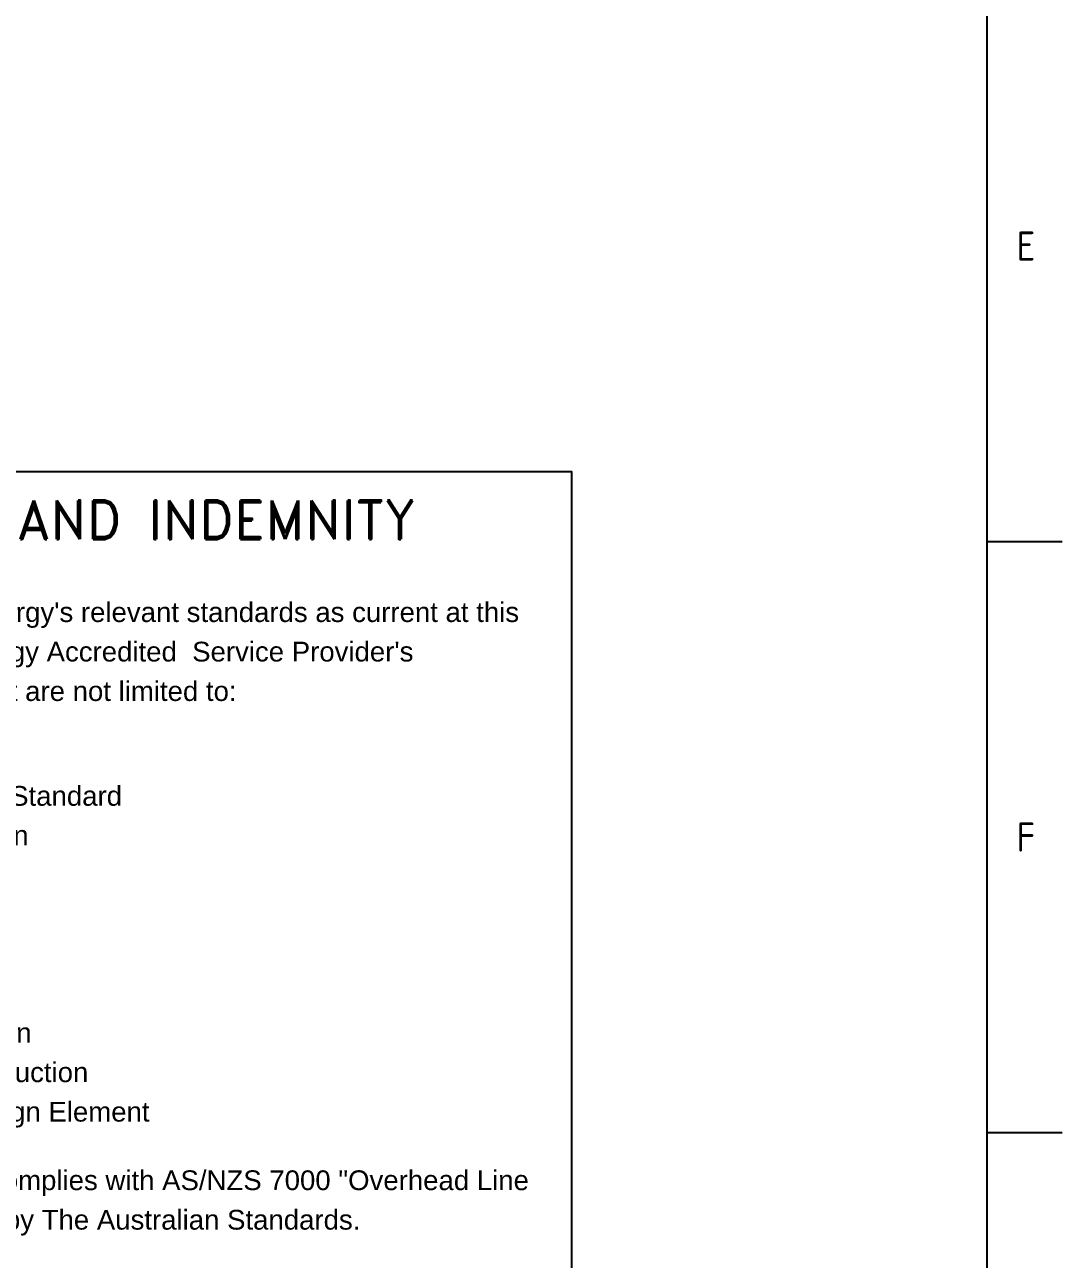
# Paper-space layout 'SHEET 3' of a CAD drawing. Header units: metres, sheet in millimetres. Extents: x -9 to 825, y -5 to 581.
# Drawn here: x 700.4 to 824.6, y 131.2 to 279 of the extents above; entities that cross this region are included whole.
import ezdxf
from ezdxf.enums import TextEntityAlignment as Align

# ---------------------------------------------------------------- set-up
doc = ezdxf.new("R2010")
doc.units = ezdxf.units.M
doc.layers.get('0').update_dxf_attribs({"color": 6})
doc.layers.add('_User Miscellaneous1', color=7, linetype='Continuous')
doc.styles.add('Elec', font='romand__.ttf')
doc.styles.add('iecISOCP', font='isocp.shx')
doc.styles.get("Standard").update_dxf_attribs({"font": 'arial.ttf'})

# ---------------------------------------------------------------- blocks, each defined once
blk = doc.blocks.new('NOTE_DESIGN-COMPLIANCE')
blk.add_lwpolyline([(0, 113.3), (103.74, 113.3), (103.74, 0), (0, 0)], close=True)
at = {"color": 7, "lineweight": -3, "style": 'Elec'}
blk.add_text('DESIGN COMPLIANCE AND INDEMNITY', height=3.5, dxfattribs=at).set_placement((2.6, 106.13), align=Align.BOTTOM_LEFT)
at = {"color": 7, "lineweight": -3, "char_height": 1.79, "line_spacing_factor": 1.2}
for s, insert, attachment_point in [("This design complies with Endeavour Energy's relevant standards as current at this \\Ptime and as listed on the Endeavour Energy Accredited  Service Provider's\\PInternet site. These standards include, but are not limited to:", (6.92, 92.16), 7), ('CP:^I          Connection Policy\\PEMS:^I^IEnvironmental Management Standard\\PMCI:^I^IMains Construction Instruction\\PMDI:^I^IMains Design Instruction\\PPDI:^I^IProtection Design Instruction\\PSDI:^I^ISubstation Design Instruction\\PSAD 0001:^IDesign Drawing Standard\\PMMI:^I^IMains Maintenance Instruction\\PSMI:^I^ISubstation Maintenance Instruction\\PLDI 0001:^IPublic lighting Electrical Design Element ', (6.53, 88.36), 1), ('\\PAdditionally, where relevant, the design complies with AS/NZS 7000 "Overhead Line\\PDesign - Detailed Procedures" published by The Australian Standards.', (6.7, 53.5), 1)]:
    blk.add_mtext(s, dxfattribs=dict(at, insert=insert, attachment_point=attachment_point))
at = {"ltscale": 0.5}
for tag, p in [('COMPANYNAME', (5.15, 31.1)), ('NAME', (16, 9.52)), ('SPN', (37.54, 3.38)), ('DATE', (68.73, 3.59))]:
    blk.add_attdef(tag, p, '', height=1.8, dxfattribs=at)
blk = doc.blocks.new('A1_FRAME_TITLE')
at = {"layer": '_User Miscellaneous1', "linetype": 'Continuous'}
for p, q in [((824.37, 5.97), (824.37, 574.39)), ((824.35, 219.43), (833.35, 219.43)), ((824.35, 148.68), (833.35, 148.68))]:
    blk.add_line(p, q, dxfattribs=at)
at = {"layer": '_User Miscellaneous1', "style": 'iecISOCP'}
for s, p in [('E', (827.87, 253.06)), ('F', (827.87, 182.31))]:
    blk.add_text(s, height=3.5, dxfattribs=at).set_placement(p)
at = {"layer": '_User Miscellaneous1', "style": 'iecISOCP', "flags": 8}
blk.add_attdef('VERSION_NO', text='', height=2.5, rotation=90, dxfattribs=at).set_placement((302.04, 43.81), align=Align.MIDDLE_CENTER)
at = {"layer": '_User Miscellaneous1', "style": 'iecISOCP'}
for tag, p in [('CAP_NO', (513.19, 43.46)), ('IE_NUM', (513.05, 37.81)), ('REF_No_1', (335.24, 32.31)), ('REF_1', (362.52, 32.31)), ('GEN_WO', (441.71, 31.76)), ('HV_SWITCH', (513.46, 32.16)), ('REF_No_2', (335.24, 26.31)), ('REF_2', (362.52, 26.31)), ('OH_WO', (441.71, 25.81)), ('UBD_REF', (513.05, 25.83)), ('REF_No_3', (335.24, 20.31)), ('REF_3', (362.52, 20.31)), ('UG_WO', (441.71, 20.05)), ('GIS_MAP_No', (513.05, 20.04)), ('REF_No_4', (335.24, 14.31)), ('REF_4', (362.52, 14.31)), ('SUB_WO', (441.71, 13.81)), ('HV_OP_DIAG', (513.33, 14.2)), ('LGA', (512.95, 7.78)), ('ExportID', (9.08, 2.39))]:
    blk.add_attdef(tag, p, '', height=2.5, dxfattribs=at)
at = {"layer": '_User Miscellaneous1'}
blk.add_attdef('DRAFT_NUM', (44.9, 23.46), '', height=2.5, rotation=90, dxfattribs=at)
at = {"layer": '_User Miscellaneous1', "style": 'iecISOCP'}
for tag, height, p in [('T1', 3.5, (684.37, 39.47)), ('T2', 3.5, (684.37, 34.35)), ('scale', 2.5, (567.76, 33.27)), ('T3', 3.5, (684.37, 28.92)), ('DRAWN', 2.5, (567.76, 24.93)), ('T4', 3.5, (684.37, 23.66)), ('T5', 3.5, (684.37, 18.23)), ('REV', 5, (820.05, 17.1)), ('DATE', 2.5, (567.76, 16.88)), ('T6', 3.5, (684.37, 12.97)), ('CHD', 2.5, (567.76, 8.37)), ('DESIGN', 2.5, (605.62, 9.15))]:
    blk.add_attdef(tag, text='', height=height, dxfattribs=at).set_placement(p, align=Align.CENTER)
blk.add_attdef('NUM', text='', height=7, dxfattribs=at).set_placement((783.16, 17), align=Align.MIDDLE_CENTER)
for tag, p in [('NS', (790.71, 8.12)), ('SHTS', (805.41, 8.12))]:
    blk.add_attdef(tag, text='', height=2.5, dxfattribs=at).set_placement(p, align=Align.MIDDLE)
at = {"layer": '_User Miscellaneous1', "style": 'iecISOCP', "flags": 1}
for tag, p in [('ProjectType', (14.17, -26.8)), ('ProjectNumber', (23.56, -26.82)), ('DrawingNumber', (35.51, -26.8)), ('ProjectDescription', (47.56, -26.83)), ('ExportDate', (60.28, -26.79)), ('ExportUserName', (69.15, -26.8)), ('DesignerCompanyName', (81.48, -26.79)), ('ExportAreaOfInterest', (97.1, -26.81)), ('GIS_SUCCESS', (112, -26.78)), ('CAD_SUCCESS', (121.79, -26.78)), ('DEPOTCODE', (132.11, -26.88)), ('ExportCategories', (140.08, -26.8)), ('Comments', (154.38, -26.88))]:
    blk.add_attdef(tag, p, '', height=1, dxfattribs=at)

psp = doc.layouts.new('SHEET 3')

# ---------------------------------------------------------------- block references
at = {"layer": '_User Miscellaneous1'}
psp.add_blockref('A1_FRAME_TITLE', (-8.744, -2.316), dxfattribs=at)
at = {"layer": '_User Miscellaneous1', "xscale": 1.32, "yscale": 1.32, "zscale": 1.32}
psp.add_blockref('NOTE_DESIGN-COMPLIANCE', (628.914, 75.948), dxfattribs=at)

doc.saveas('drawing.dxf')
